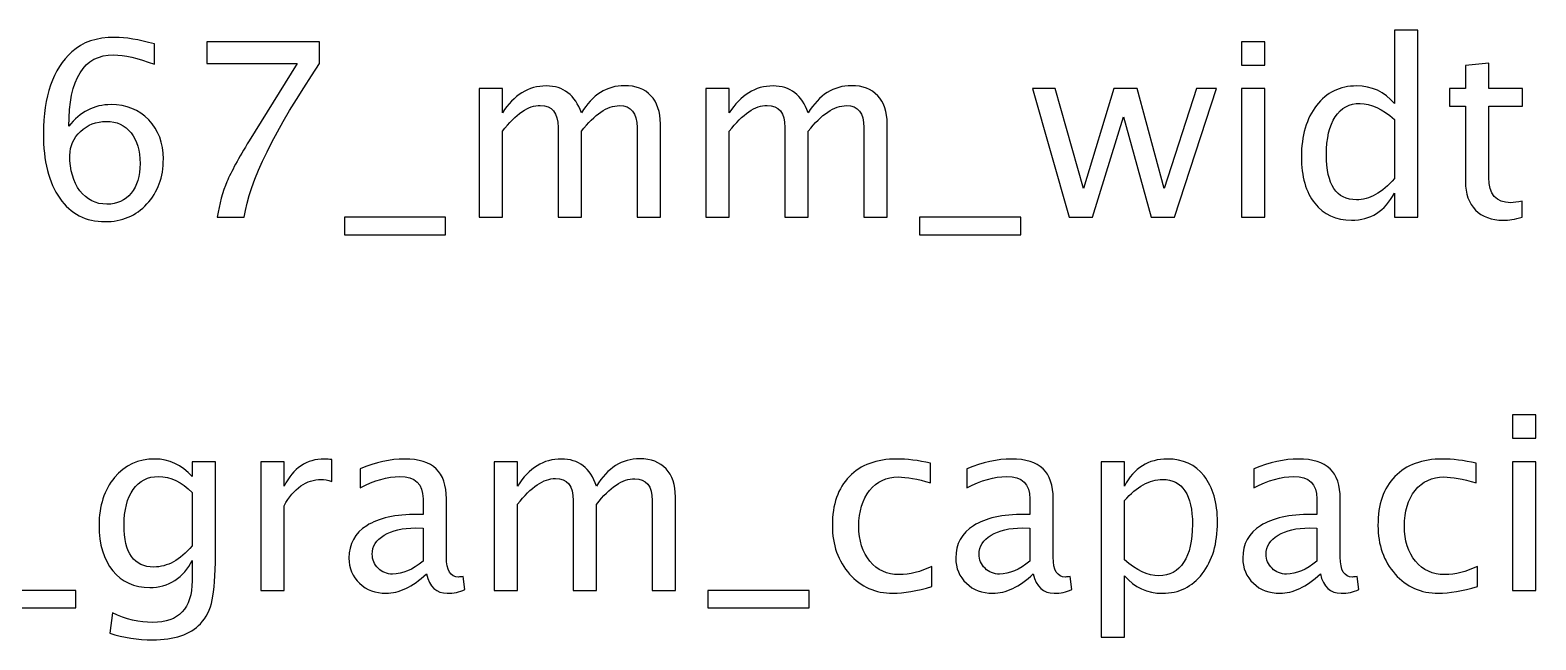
# Model space of a CAD drawing. Header units: centimetres. Extents: x -29.5 to 29.3, y -24.7 to 29.8.
# Drawn here: x -22.33 to -17.08, y 13.2 to 15.32 of the extents above; entities that cross this region are included whole.
import ezdxf

# ---------------------------------------------------------------- set-up
doc = ezdxf.new("R2010")
doc.units = ezdxf.units.CM
doc.header["$MEASUREMENT"] = 0
doc.layers.add('Layer 1', color=7, linetype='Continuous')

msp = doc.modelspace()

# ---------------------------------------------------------------- linework, layer by layer
at = {"layer": 'Layer 1'}
for points, knots in [([(-22.19284, 14.98766), (-22.1539, 15.03804), (-22.10493, 15.06329), (-22.04595, 15.06329), (-22.04595, 15.06329), (-21.99246, 15.06329), (-21.94872, 15.04566), (-21.91457, 15.01024), (-21.91457, 15.01024), (-21.88056, 14.97482), (-21.86349, 14.92938), (-21.86349, 14.87392), (-21.86349, 14.87392), (-21.86349, 14.81028), (-21.88254, 14.75793), (-21.92078, 14.71687), (-21.92078, 14.71687), (-21.95902, 14.6758), (-22.00756, 14.6552), (-22.06669, 14.6552), (-22.06669, 14.6552), (-22.13386, 14.6552), (-22.18663, 14.68243), (-22.22459, 14.73676), (-22.22459, 14.73676), (-22.26269, 14.79123), (-22.28174, 14.86659), (-22.28174, 14.96268), (-22.28174, 14.96268), (-22.28174, 15.09222), (-22.24844, 15.18719), (-22.18198, 15.24787), (-22.18198, 15.24787), (-22.14585, 15.28117), (-22.0959, 15.29782), (-22.03226, 15.29782), (-22.03226, 15.29782), (-21.99529, 15.29782), (-21.94943, 15.2902), (-21.89481, 15.27496), (-21.89481, 15.27496), (-21.89481, 15.27496), (-21.89481, 15.20384), (-21.89481, 15.20384), (-21.89481, 15.20384), (-21.95253, 15.22586), (-21.99994, 15.23686), (-22.0372, 15.23686), (-22.0372, 15.23686), (-22.14091, 15.23686), (-22.19284, 15.15375), (-22.19284, 14.98766)], [0, 0, 0, 0, 0.0714286, 0.0714286, 0.0714286, 0.0714286, 0.1428571, 0.1428571, 0.1428571, 0.1428571, 0.2142857, 0.2142857, 0.2142857, 0.2142857, 0.2857143, 0.2857143, 0.2857143, 0.2857143, 0.3571429, 0.3571429, 0.3571429, 0.3571429, 0.4285714, 0.4285714, 0.4285714, 0.4285714, 0.5, 0.5, 0.5, 0.5, 0.5714286, 0.5714286, 0.5714286, 0.5714286, 0.6428571, 0.6428571, 0.6428571, 0.6428571, 0.7142857, 0.7142857, 0.7142857, 0.7142857, 0.7857143, 0.7857143, 0.7857143, 0.7857143, 0.8571429, 0.8571429, 0.8571429, 0.8571429, 1, 1, 1, 1]), ([(-21.67609, 14.67044), (-21.66819, 14.71814), (-21.65676, 14.75948), (-21.64208, 14.79419), (-21.64208, 14.79419), (-21.62741, 14.82891), (-21.6013, 14.87675), (-21.56405, 14.93742), (-21.56405, 14.93742), (-21.56405, 14.93742), (-21.39754, 15.20638), (-21.39754, 15.20638), (-21.39754, 15.20638), (-21.39754, 15.20638), (-21.71165, 15.20638), (-21.71165, 15.20638), (-21.71165, 15.20638), (-21.71165, 15.20638), (-21.71165, 15.28258), (-21.71165, 15.28258), (-21.71165, 15.28258), (-21.71165, 15.28258), (-21.31879, 15.28258), (-21.31879, 15.28258), (-21.31879, 15.28258), (-21.31879, 15.28258), (-21.31879, 15.20638), (-21.31879, 15.20638), (-21.31879, 15.20638), (-21.47557, 14.97496), (-21.56334, 14.79631), (-21.58211, 14.67044), (-21.58211, 14.67044), (-21.58211, 14.67044), (-21.67609, 14.67044), (-21.67609, 14.67044)], [0, 0, 0, 0, 0.1, 0.1, 0.1, 0.1, 0.2, 0.2, 0.2, 0.2, 0.3, 0.3, 0.3, 0.3, 0.4, 0.4, 0.4, 0.4, 0.5, 0.5, 0.5, 0.5, 0.6, 0.6, 0.6, 0.6, 0.7, 0.7, 0.7, 0.7, 0.8, 0.8, 0.8, 0.8, 1, 1, 1, 1]), ([(-18.10637, 15.2013), (-18.10637, 15.2013), (-18.10637, 15.28258), (-18.10637, 15.28258), (-18.10637, 15.28258), (-18.10637, 15.28258), (-18.02509, 15.28258), (-18.02509, 15.28258), (-18.02509, 15.28258), (-18.02509, 15.28258), (-18.02509, 15.2013), (-18.02509, 15.2013), (-18.02509, 15.2013), (-18.02509, 15.2013), (-18.10637, 15.2013), (-18.10637, 15.2013)], [0, 0, 0, 0, 0.2, 0.2, 0.2, 0.2, 0.4, 0.4, 0.4, 0.4, 0.6, 0.6, 0.6, 0.6, 1, 1, 1, 1]), ([(-17.57297, 14.67044), (-17.57297, 14.67044), (-17.57297, 14.75468), (-17.57297, 14.75468), (-17.57297, 14.75468), (-17.60613, 14.69175), (-17.65608, 14.66028), (-17.72283, 14.66028), (-17.72283, 14.66028), (-17.77701, 14.66028), (-17.81963, 14.67989), (-17.85067, 14.71926), (-17.85067, 14.71926), (-17.88172, 14.75863), (-17.89724, 14.8124), (-17.89724, 14.88056), (-17.89724, 14.88056), (-17.89724, 14.95506), (-17.8796, 15.01503), (-17.84446, 15.06047), (-17.84446, 15.06047), (-17.80919, 15.10577), (-17.7629, 15.12849), (-17.70547, 15.12849), (-17.70547, 15.12849), (-17.65227, 15.12849), (-17.60796, 15.10817), (-17.57297, 15.06739), (-17.57297, 15.06739), (-17.57297, 15.06739), (-17.57297, 15.32322), (-17.57297, 15.32322), (-17.57297, 15.32322), (-17.57297, 15.32322), (-17.49168, 15.32322), (-17.49168, 15.32322), (-17.49168, 15.32322), (-17.49168, 15.32322), (-17.49168, 14.67044), (-17.49168, 14.67044), (-17.49168, 14.67044), (-17.49168, 14.67044), (-17.57297, 14.67044), (-17.57297, 14.67044)], [0, 0, 0, 0, 0.0833333, 0.0833333, 0.0833333, 0.0833333, 0.1666667, 0.1666667, 0.1666667, 0.1666667, 0.25, 0.25, 0.25, 0.25, 0.3333333, 0.3333333, 0.3333333, 0.3333333, 0.4166667, 0.4166667, 0.4166667, 0.4166667, 0.5, 0.5, 0.5, 0.5, 0.5833333, 0.5833333, 0.5833333, 0.5833333, 0.6666667, 0.6666667, 0.6666667, 0.6666667, 0.75, 0.75, 0.75, 0.75, 0.8333333, 0.8333333, 0.8333333, 0.8333333, 1, 1, 1, 1]), ([(-17.12818, 14.67058), (-17.1533, 14.66367), (-17.17517, 14.66028), (-17.19365, 14.66028), (-17.19365, 14.66028), (-17.23514, 14.66028), (-17.26746, 14.67213), (-17.2906, 14.69584), (-17.2906, 14.69584), (-17.31388, 14.71955), (-17.32545, 14.75243), (-17.32545, 14.79462), (-17.32545, 14.79462), (-17.32545, 14.79462), (-17.32545, 15.05821), (-17.32545, 15.05821), (-17.32545, 15.05821), (-17.32545, 15.05821), (-17.38162, 15.05821), (-17.38162, 15.05821), (-17.38162, 15.05821), (-17.38162, 15.05821), (-17.38162, 15.11918), (-17.38162, 15.11918), (-17.38162, 15.11918), (-17.38162, 15.11918), (-17.32545, 15.11918), (-17.32545, 15.11918), (-17.32545, 15.11918), (-17.32545, 15.11918), (-17.32545, 15.20031), (-17.32545, 15.20031), (-17.32545, 15.20031), (-17.32545, 15.20031), (-17.24417, 15.20808), (-17.24417, 15.20808), (-17.24417, 15.20808), (-17.24417, 15.20808), (-17.24417, 15.11918), (-17.24417, 15.11918), (-17.24417, 15.11918), (-17.24417, 15.11918), (-17.12649, 15.11918), (-17.12649, 15.11918), (-17.12649, 15.11918), (-17.12649, 15.11918), (-17.12649, 15.05821), (-17.12649, 15.05821), (-17.12649, 15.05821), (-17.12649, 15.05821), (-17.24417, 15.05821), (-17.24417, 15.05821), (-17.24417, 15.05821), (-17.24417, 15.05821), (-17.24417, 14.80929), (-17.24417, 14.80929), (-17.24417, 14.80929), (-17.24417, 14.75059), (-17.21863, 14.72124), (-17.16769, 14.72124), (-17.16769, 14.72124), (-17.15682, 14.72124), (-17.1437, 14.72307), (-17.12818, 14.7266), (-17.12818, 14.7266), (-17.12818, 14.7266), (-17.12818, 14.67058), (-17.12818, 14.67058)], [0, 0, 0, 0, 0.0555556, 0.0555556, 0.0555556, 0.0555556, 0.1111111, 0.1111111, 0.1111111, 0.1111111, 0.1666667, 0.1666667, 0.1666667, 0.1666667, 0.2222222, 0.2222222, 0.2222222, 0.2222222, 0.2777778, 0.2777778, 0.2777778, 0.2777778, 0.3333333, 0.3333333, 0.3333333, 0.3333333, 0.3888889, 0.3888889, 0.3888889, 0.3888889, 0.4444444, 0.4444444, 0.4444444, 0.4444444, 0.5, 0.5, 0.5, 0.5, 0.5555556, 0.5555556, 0.5555556, 0.5555556, 0.6111111, 0.6111111, 0.6111111, 0.6111111, 0.6666667, 0.6666667, 0.6666667, 0.6666667, 0.7222222, 0.7222222, 0.7222222, 0.7222222, 0.7777778, 0.7777778, 0.7777778, 0.7777778, 0.8333333, 0.8333333, 0.8333333, 0.8333333, 0.8888889, 0.8888889, 0.8888889, 0.8888889, 1, 1, 1, 1]), ([(-20.76309, 14.67044), (-20.76309, 14.67044), (-20.76309, 15.11918), (-20.76309, 15.11918), (-20.76309, 15.11918), (-20.76309, 15.11918), (-20.68181, 15.11918), (-20.68181, 15.11918), (-20.68181, 15.11918), (-20.68181, 15.11918), (-20.68181, 15.03437), (-20.68181, 15.03437), (-20.68181, 15.03437), (-20.64216, 15.09716), (-20.59136, 15.12849), (-20.52913, 15.12849), (-20.52913, 15.12849), (-20.46915, 15.12849), (-20.42837, 15.09716), (-20.40664, 15.03437), (-20.40664, 15.03437), (-20.36812, 15.09773), (-20.31788, 15.12934), (-20.25622, 15.12934), (-20.25622, 15.12934), (-20.21685, 15.12934), (-20.18623, 15.11776), (-20.16435, 15.09448), (-20.16435, 15.09448), (-20.14248, 15.0712), (-20.13147, 15.0386), (-20.13147, 14.99669), (-20.13147, 14.99669), (-20.13147, 14.99669), (-20.13147, 14.67044), (-20.13147, 14.67044), (-20.13147, 14.67044), (-20.13147, 14.67044), (-20.21275, 14.67044), (-20.21275, 14.67044), (-20.21275, 14.67044), (-20.21275, 14.67044), (-20.21275, 14.98328), (-20.21275, 14.98328), (-20.21275, 14.98328), (-20.21275, 15.03437), (-20.23307, 15.05991), (-20.27371, 15.05991), (-20.27371, 15.05991), (-20.31591, 15.05991), (-20.36022, 15.03013), (-20.40664, 14.97044), (-20.40664, 14.97044), (-20.40664, 14.97044), (-20.40664, 14.67044), (-20.40664, 14.67044), (-20.40664, 14.67044), (-20.40664, 14.67044), (-20.48792, 14.67044), (-20.48792, 14.67044), (-20.48792, 14.67044), (-20.48792, 14.67044), (-20.48792, 14.98357), (-20.48792, 14.98357), (-20.48792, 14.98357), (-20.48792, 15.03507), (-20.50852, 15.06075), (-20.54987, 15.06075), (-20.54987, 15.06075), (-20.59093, 15.06075), (-20.63496, 15.03084), (-20.68181, 14.97087), (-20.68181, 14.97087), (-20.68181, 14.97087), (-20.68181, 14.67044), (-20.68181, 14.67044), (-20.68181, 14.67044), (-20.68181, 14.67044), (-20.76309, 14.67044), (-20.76309, 14.67044)], [0, 0, 0, 0, 0.047619, 0.047619, 0.047619, 0.047619, 0.0952381, 0.0952381, 0.0952381, 0.0952381, 0.1428571, 0.1428571, 0.1428571, 0.1428571, 0.1904762, 0.1904762, 0.1904762, 0.1904762, 0.2380952, 0.2380952, 0.2380952, 0.2380952, 0.2857143, 0.2857143, 0.2857143, 0.2857143, 0.3333333, 0.3333333, 0.3333333, 0.3333333, 0.3809524, 0.3809524, 0.3809524, 0.3809524, 0.4285714, 0.4285714, 0.4285714, 0.4285714, 0.4761905, 0.4761905, 0.4761905, 0.4761905, 0.5238095, 0.5238095, 0.5238095, 0.5238095, 0.5714286, 0.5714286, 0.5714286, 0.5714286, 0.6190476, 0.6190476, 0.6190476, 0.6190476, 0.6666667, 0.6666667, 0.6666667, 0.6666667, 0.7142857, 0.7142857, 0.7142857, 0.7142857, 0.7619048, 0.7619048, 0.7619048, 0.7619048, 0.8095238, 0.8095238, 0.8095238, 0.8095238, 0.8571429, 0.8571429, 0.8571429, 0.8571429, 0.9047619, 0.9047619, 0.9047619, 0.9047619, 1, 1, 1, 1]), ([(-19.97258, 14.67044), (-19.97258, 14.67044), (-19.97258, 15.11918), (-19.97258, 15.11918), (-19.97258, 15.11918), (-19.97258, 15.11918), (-19.8913, 15.11918), (-19.8913, 15.11918), (-19.8913, 15.11918), (-19.8913, 15.11918), (-19.8913, 15.03437), (-19.8913, 15.03437), (-19.8913, 15.03437), (-19.85165, 15.09716), (-19.80085, 15.12849), (-19.73862, 15.12849), (-19.73862, 15.12849), (-19.67864, 15.12849), (-19.63786, 15.09716), (-19.61613, 15.03437), (-19.61613, 15.03437), (-19.57761, 15.09773), (-19.52737, 15.12934), (-19.46571, 15.12934), (-19.46571, 15.12934), (-19.42634, 15.12934), (-19.39572, 15.11776), (-19.37384, 15.09448), (-19.37384, 15.09448), (-19.35197, 15.0712), (-19.34096, 15.0386), (-19.34096, 14.99669), (-19.34096, 14.99669), (-19.34096, 14.99669), (-19.34096, 14.67044), (-19.34096, 14.67044), (-19.34096, 14.67044), (-19.34096, 14.67044), (-19.42224, 14.67044), (-19.42224, 14.67044), (-19.42224, 14.67044), (-19.42224, 14.67044), (-19.42224, 14.98328), (-19.42224, 14.98328), (-19.42224, 14.98328), (-19.42224, 15.03437), (-19.44256, 15.05991), (-19.4832, 15.05991), (-19.4832, 15.05991), (-19.5254, 15.05991), (-19.56971, 15.03013), (-19.61613, 14.97044), (-19.61613, 14.97044), (-19.61613, 14.97044), (-19.61613, 14.67044), (-19.61613, 14.67044), (-19.61613, 14.67044), (-19.61613, 14.67044), (-19.69741, 14.67044), (-19.69741, 14.67044), (-19.69741, 14.67044), (-19.69741, 14.67044), (-19.69741, 14.98357), (-19.69741, 14.98357), (-19.69741, 14.98357), (-19.69741, 15.03507), (-19.71801, 15.06075), (-19.75936, 15.06075), (-19.75936, 15.06075), (-19.80042, 15.06075), (-19.84445, 15.03084), (-19.8913, 14.97087), (-19.8913, 14.97087), (-19.8913, 14.97087), (-19.8913, 14.67044), (-19.8913, 14.67044), (-19.8913, 14.67044), (-19.8913, 14.67044), (-19.97258, 14.67044), (-19.97258, 14.67044)], [0, 0, 0, 0, 0.047619, 0.047619, 0.047619, 0.047619, 0.0952381, 0.0952381, 0.0952381, 0.0952381, 0.1428571, 0.1428571, 0.1428571, 0.1428571, 0.1904762, 0.1904762, 0.1904762, 0.1904762, 0.2380952, 0.2380952, 0.2380952, 0.2380952, 0.2857143, 0.2857143, 0.2857143, 0.2857143, 0.3333333, 0.3333333, 0.3333333, 0.3333333, 0.3809524, 0.3809524, 0.3809524, 0.3809524, 0.4285714, 0.4285714, 0.4285714, 0.4285714, 0.4761905, 0.4761905, 0.4761905, 0.4761905, 0.5238095, 0.5238095, 0.5238095, 0.5238095, 0.5714286, 0.5714286, 0.5714286, 0.5714286, 0.6190476, 0.6190476, 0.6190476, 0.6190476, 0.6666667, 0.6666667, 0.6666667, 0.6666667, 0.7142857, 0.7142857, 0.7142857, 0.7142857, 0.7619048, 0.7619048, 0.7619048, 0.7619048, 0.8095238, 0.8095238, 0.8095238, 0.8095238, 0.8571429, 0.8571429, 0.8571429, 0.8571429, 0.9047619, 0.9047619, 0.9047619, 0.9047619, 1, 1, 1, 1]), ([(-18.70624, 14.67044), (-18.70624, 14.67044), (-18.83493, 15.11918), (-18.83493, 15.11918), (-18.83493, 15.11918), (-18.83493, 15.11918), (-18.75563, 15.11918), (-18.75563, 15.11918), (-18.75563, 15.11918), (-18.75563, 15.11918), (-18.65699, 14.77077), (-18.65699, 14.77077), (-18.65699, 14.77077), (-18.65699, 14.77077), (-18.55059, 15.11918), (-18.55059, 15.11918), (-18.55059, 15.11918), (-18.55059, 15.11918), (-18.46931, 15.11918), (-18.46931, 15.11918), (-18.46931, 15.11918), (-18.46931, 15.11918), (-18.37575, 14.77133), (-18.37575, 14.77133), (-18.37575, 14.77133), (-18.37575, 14.77133), (-18.26258, 15.11918), (-18.26258, 15.11918), (-18.26258, 15.11918), (-18.26258, 15.11918), (-18.19315, 15.11918), (-18.19315, 15.11918), (-18.19315, 15.11918), (-18.19315, 15.11918), (-18.33963, 14.67044), (-18.33963, 14.67044), (-18.33963, 14.67044), (-18.33963, 14.67044), (-18.42091, 14.67044), (-18.42091, 14.67044), (-18.42091, 14.67044), (-18.42091, 14.67044), (-18.51715, 15.0204), (-18.51715, 15.0204), (-18.51715, 15.0204), (-18.51715, 15.0204), (-18.62496, 14.67044), (-18.62496, 14.67044), (-18.62496, 14.67044), (-18.62496, 14.67044), (-18.70624, 14.67044), (-18.70624, 14.67044)], [0, 0, 0, 0, 0.0714286, 0.0714286, 0.0714286, 0.0714286, 0.1428571, 0.1428571, 0.1428571, 0.1428571, 0.2142857, 0.2142857, 0.2142857, 0.2142857, 0.2857143, 0.2857143, 0.2857143, 0.2857143, 0.3571429, 0.3571429, 0.3571429, 0.3571429, 0.4285714, 0.4285714, 0.4285714, 0.4285714, 0.5, 0.5, 0.5, 0.5, 0.5714286, 0.5714286, 0.5714286, 0.5714286, 0.6428571, 0.6428571, 0.6428571, 0.6428571, 0.7142857, 0.7142857, 0.7142857, 0.7142857, 0.7857143, 0.7857143, 0.7857143, 0.7857143, 0.8571429, 0.8571429, 0.8571429, 0.8571429, 1, 1, 1, 1]), ([(-18.10637, 14.67044), (-18.10637, 14.67044), (-18.10637, 15.11918), (-18.10637, 15.11918), (-18.10637, 15.11918), (-18.10637, 15.11918), (-18.02509, 15.11918), (-18.02509, 15.11918), (-18.02509, 15.11918), (-18.02509, 15.11918), (-18.02509, 14.67044), (-18.02509, 14.67044), (-18.02509, 14.67044), (-18.02509, 14.67044), (-18.10637, 14.67044), (-18.10637, 14.67044)], [0, 0, 0, 0, 0.2, 0.2, 0.2, 0.2, 0.4, 0.4, 0.4, 0.4, 0.6, 0.6, 0.6, 0.6, 1, 1, 1, 1]), ([(-17.57297, 15.01179), (-17.61516, 15.0489), (-17.65509, 15.06753), (-17.69291, 15.06753), (-17.69291, 15.06753), (-17.73016, 15.06753), (-17.75895, 15.05201), (-17.77941, 15.02082), (-17.77941, 15.02082), (-17.79987, 14.98978), (-17.81003, 14.94575), (-17.81003, 14.88874), (-17.81003, 14.88874), (-17.81003, 14.78389), (-17.77532, 14.7314), (-17.70575, 14.7314), (-17.70575, 14.7314), (-17.6606, 14.7314), (-17.61629, 14.75609), (-17.57297, 14.80534), (-17.57297, 14.80534), (-17.57297, 14.80534), (-17.57297, 15.01179), (-17.57297, 15.01179)], [0, 0, 0, 0, 0.1428571, 0.1428571, 0.1428571, 0.1428571, 0.2857143, 0.2857143, 0.2857143, 0.2857143, 0.4285714, 0.4285714, 0.4285714, 0.4285714, 0.5714286, 0.5714286, 0.5714286, 0.5714286, 0.7142857, 0.7142857, 0.7142857, 0.7142857, 1, 1, 1, 1]), ([(-21.94477, 14.85784), (-21.94477, 14.90313), (-21.95521, 14.93898), (-21.97624, 14.96536), (-21.97624, 14.96536), (-21.99726, 14.99175), (-22.02605, 15.00487), (-22.0626, 15.00487), (-22.0626, 15.00487), (-22.09745, 15.00487), (-22.12723, 14.9933), (-22.15206, 14.97002), (-22.15206, 14.97002), (-22.17704, 14.94688), (-22.18946, 14.91894), (-22.18946, 14.88634), (-22.18946, 14.88634), (-22.18946, 14.83498), (-22.1776, 14.79377), (-22.15404, 14.76273), (-22.15404, 14.76273), (-22.13033, 14.73168), (-22.099, 14.71616), (-22.06006, 14.71616), (-22.06006, 14.71616), (-22.02464, 14.71616), (-21.99656, 14.72886), (-21.97581, 14.75426), (-21.97581, 14.75426), (-21.95507, 14.77966), (-21.94477, 14.81423), (-21.94477, 14.85784)], [0, 0, 0, 0, 0.1111111, 0.1111111, 0.1111111, 0.1111111, 0.2222222, 0.2222222, 0.2222222, 0.2222222, 0.3333333, 0.3333333, 0.3333333, 0.3333333, 0.4444444, 0.4444444, 0.4444444, 0.4444444, 0.5555556, 0.5555556, 0.5555556, 0.5555556, 0.6666667, 0.6666667, 0.6666667, 0.6666667, 0.7777778, 0.7777778, 0.7777778, 0.7777778, 1, 1, 1, 1]), ([(-21.23215, 14.60948), (-21.23215, 14.60948), (-21.23215, 14.67044), (-21.23215, 14.67044), (-21.23215, 14.67044), (-21.23215, 14.67044), (-20.87994, 14.67044), (-20.87994, 14.67044), (-20.87994, 14.67044), (-20.87994, 14.67044), (-20.87994, 14.60948), (-20.87994, 14.60948), (-20.87994, 14.60948), (-20.87994, 14.60948), (-21.23215, 14.60948), (-21.23215, 14.60948)], [0, 0, 0, 0, 0.2, 0.2, 0.2, 0.2, 0.4, 0.4, 0.4, 0.4, 0.6, 0.6, 0.6, 0.6, 1, 1, 1, 1]), ([(-19.22779, 14.60948), (-19.22779, 14.60948), (-19.22779, 14.67044), (-19.22779, 14.67044), (-19.22779, 14.67044), (-19.22779, 14.67044), (-18.87558, 14.67044), (-18.87558, 14.67044), (-18.87558, 14.67044), (-18.87558, 14.67044), (-18.87558, 14.60948), (-18.87558, 14.60948), (-18.87558, 14.60948), (-18.87558, 14.60948), (-19.22779, 14.60948), (-19.22779, 14.60948)], [0, 0, 0, 0, 0.2, 0.2, 0.2, 0.2, 0.4, 0.4, 0.4, 0.4, 0.6, 0.6, 0.6, 0.6, 1, 1, 1, 1]), ([(-17.16135, 13.90026), (-17.16135, 13.90026), (-17.16135, 13.98154), (-17.16135, 13.98154), (-17.16135, 13.98154), (-17.16135, 13.98154), (-17.08007, 13.98154), (-17.08007, 13.98154), (-17.08007, 13.98154), (-17.08007, 13.98154), (-17.08007, 13.90026), (-17.08007, 13.90026), (-17.08007, 13.90026), (-17.08007, 13.90026), (-17.16135, 13.90026), (-17.16135, 13.90026)], [0, 0, 0, 0, 0.2, 0.2, 0.2, 0.2, 0.4, 0.4, 0.4, 0.4, 0.6, 0.6, 0.6, 0.6, 1, 1, 1, 1]), ([(-22.05046, 13.22039), (-22.05046, 13.22039), (-22.04086, 13.29066), (-22.04086, 13.29066), (-22.04086, 13.29066), (-21.99373, 13.26865), (-21.94702, 13.25764), (-21.90088, 13.25764), (-21.90088, 13.25764), (-21.8093, 13.25764), (-21.76344, 13.30618), (-21.76344, 13.40313), (-21.76344, 13.40313), (-21.76344, 13.40313), (-21.76344, 13.47368), (-21.76344, 13.47368), (-21.76344, 13.47368), (-21.77755, 13.44391), (-21.79758, 13.42091), (-21.82369, 13.4044), (-21.82369, 13.4044), (-21.8498, 13.38789), (-21.87886, 13.37956), (-21.9109, 13.37956), (-21.9109, 13.37956), (-21.96522, 13.37956), (-22.00826, 13.39903), (-22.04001, 13.43798), (-22.04001, 13.43798), (-22.07176, 13.47693), (-22.08771, 13.5297), (-22.08771, 13.59631), (-22.08771, 13.59631), (-22.08771, 13.66446), (-22.06965, 13.72006), (-22.03352, 13.7631), (-22.03352, 13.7631), (-21.99726, 13.806), (-21.95055, 13.82745), (-21.89312, 13.82745), (-21.89312, 13.82745), (-21.84288, 13.82745), (-21.79956, 13.80713), (-21.76344, 13.76635), (-21.76344, 13.76635), (-21.76344, 13.76635), (-21.76344, 13.81814), (-21.76344, 13.81814), (-21.76344, 13.81814), (-21.76344, 13.81814), (-21.68215, 13.81814), (-21.68215, 13.81814), (-21.68215, 13.81814), (-21.68215, 13.81814), (-21.68215, 13.49188), (-21.68215, 13.49188), (-21.68215, 13.49188), (-21.68215, 13.42175), (-21.68582, 13.36982), (-21.69316, 13.3361), (-21.69316, 13.3361), (-21.70036, 13.30237), (-21.71419, 13.27471), (-21.73423, 13.25327), (-21.73423, 13.25327), (-21.76979, 13.21559), (-21.82538, 13.19668), (-21.90088, 13.19668), (-21.90088, 13.19668), (-21.95267, 13.19668), (-22.00248, 13.20458), (-22.05046, 13.22039)], [0, 0, 0, 0, 0.0526316, 0.0526316, 0.0526316, 0.0526316, 0.1052632, 0.1052632, 0.1052632, 0.1052632, 0.1578947, 0.1578947, 0.1578947, 0.1578947, 0.2105263, 0.2105263, 0.2105263, 0.2105263, 0.2631579, 0.2631579, 0.2631579, 0.2631579, 0.3157895, 0.3157895, 0.3157895, 0.3157895, 0.3684211, 0.3684211, 0.3684211, 0.3684211, 0.4210526, 0.4210526, 0.4210526, 0.4210526, 0.4736842, 0.4736842, 0.4736842, 0.4736842, 0.5263158, 0.5263158, 0.5263158, 0.5263158, 0.5789474, 0.5789474, 0.5789474, 0.5789474, 0.6315789, 0.6315789, 0.6315789, 0.6315789, 0.6842105, 0.6842105, 0.6842105, 0.6842105, 0.7368421, 0.7368421, 0.7368421, 0.7368421, 0.7894737, 0.7894737, 0.7894737, 0.7894737, 0.8421053, 0.8421053, 0.8421053, 0.8421053, 0.8947368, 0.8947368, 0.8947368, 0.8947368, 1, 1, 1, 1]), ([(-21.52425, 13.3694), (-21.52425, 13.3694), (-21.52425, 13.81814), (-21.52425, 13.81814), (-21.52425, 13.81814), (-21.52425, 13.81814), (-21.44297, 13.81814), (-21.44297, 13.81814), (-21.44297, 13.81814), (-21.44297, 13.81814), (-21.44297, 13.73333), (-21.44297, 13.73333), (-21.44297, 13.73333), (-21.41065, 13.79612), (-21.36381, 13.82745), (-21.30228, 13.82745), (-21.30228, 13.82745), (-21.29396, 13.82745), (-21.28521, 13.82674), (-21.27618, 13.82533), (-21.27618, 13.82533), (-21.27618, 13.82533), (-21.27618, 13.74927), (-21.27618, 13.74927), (-21.27618, 13.74927), (-21.29029, 13.75393), (-21.3027, 13.75633), (-21.31343, 13.75633), (-21.31343, 13.75633), (-21.36508, 13.75633), (-21.40826, 13.72585), (-21.44297, 13.66475), (-21.44297, 13.66475), (-21.44297, 13.66475), (-21.44297, 13.3694), (-21.44297, 13.3694), (-21.44297, 13.3694), (-21.44297, 13.3694), (-21.52425, 13.3694), (-21.52425, 13.3694)], [0, 0, 0, 0, 0.0909091, 0.0909091, 0.0909091, 0.0909091, 0.1818182, 0.1818182, 0.1818182, 0.1818182, 0.2727273, 0.2727273, 0.2727273, 0.2727273, 0.3636364, 0.3636364, 0.3636364, 0.3636364, 0.4545455, 0.4545455, 0.4545455, 0.4545455, 0.5454545, 0.5454545, 0.5454545, 0.5454545, 0.6363636, 0.6363636, 0.6363636, 0.6363636, 0.7272727, 0.7272727, 0.7272727, 0.7272727, 0.8181818, 0.8181818, 0.8181818, 0.8181818, 1, 1, 1, 1]), ([(-20.94654, 13.42655), (-20.99536, 13.38168), (-21.04235, 13.35924), (-21.08751, 13.35924), (-21.08751, 13.35924), (-21.12462, 13.35924), (-21.15552, 13.37081), (-21.17994, 13.39409), (-21.17994, 13.39409), (-21.20449, 13.41738), (-21.21677, 13.44673), (-21.21677, 13.48215), (-21.21677, 13.48215), (-21.21677, 13.53111), (-21.19616, 13.56879), (-21.15496, 13.59504), (-21.15496, 13.59504), (-21.11375, 13.62128), (-21.05463, 13.63441), (-20.97758, 13.63441), (-20.97758, 13.63441), (-20.97758, 13.63441), (-20.95853, 13.63441), (-20.95853, 13.63441), (-20.95853, 13.63441), (-20.95853, 13.63441), (-20.95853, 13.68845), (-20.95853, 13.68845), (-20.95853, 13.68845), (-20.95853, 13.74052), (-20.98563, 13.76649), (-21.03995, 13.76649), (-21.03995, 13.76649), (-21.082, 13.76649), (-21.12801, 13.75322), (-21.17782, 13.72669), (-21.17782, 13.72669), (-21.17782, 13.72669), (-21.17782, 13.79358), (-21.17782, 13.79358), (-21.17782, 13.79358), (-21.12307, 13.81616), (-21.07142, 13.82745), (-21.02302, 13.82745), (-21.02302, 13.82745), (-20.97321, 13.82745), (-20.93638, 13.81616), (-20.91281, 13.79344), (-20.91281, 13.79344), (-20.88911, 13.77072), (-20.87725, 13.73573), (-20.87725, 13.68845), (-20.87725, 13.68845), (-20.87725, 13.68845), (-20.87725, 13.48568), (-20.87725, 13.48568), (-20.87725, 13.48568), (-20.87725, 13.43925), (-20.863, 13.41597), (-20.83435, 13.41597), (-20.83435, 13.41597), (-20.83083, 13.41597), (-20.8256, 13.41653), (-20.81869, 13.41766), (-20.81869, 13.41766), (-20.81869, 13.41766), (-20.8129, 13.3725), (-20.8129, 13.3725), (-20.8129, 13.3725), (-20.83139, 13.36361), (-20.85171, 13.35924), (-20.87401, 13.35924), (-20.87401, 13.35924), (-20.91197, 13.35924), (-20.9361, 13.38168), (-20.94654, 13.42655)], [0, 0, 0, 0, 0.05, 0.05, 0.05, 0.05, 0.1, 0.1, 0.1, 0.1, 0.15, 0.15, 0.15, 0.15, 0.2, 0.2, 0.2, 0.2, 0.25, 0.25, 0.25, 0.25, 0.3, 0.3, 0.3, 0.3, 0.35, 0.35, 0.35, 0.35, 0.4, 0.4, 0.4, 0.4, 0.45, 0.45, 0.45, 0.45, 0.5, 0.5, 0.5, 0.5, 0.55, 0.55, 0.55, 0.55, 0.6, 0.6, 0.6, 0.6, 0.65, 0.65, 0.65, 0.65, 0.7, 0.7, 0.7, 0.7, 0.75, 0.75, 0.75, 0.75, 0.8, 0.8, 0.8, 0.8, 0.85, 0.85, 0.85, 0.85, 0.9, 0.9, 0.9, 0.9, 1, 1, 1, 1]), ([(-20.71032, 13.3694), (-20.71032, 13.3694), (-20.71032, 13.81814), (-20.71032, 13.81814), (-20.71032, 13.81814), (-20.71032, 13.81814), (-20.62904, 13.81814), (-20.62904, 13.81814), (-20.62904, 13.81814), (-20.62904, 13.81814), (-20.62904, 13.73333), (-20.62904, 13.73333), (-20.62904, 13.73333), (-20.58939, 13.79612), (-20.53859, 13.82745), (-20.47636, 13.82745), (-20.47636, 13.82745), (-20.41638, 13.82745), (-20.3756, 13.79612), (-20.35387, 13.73333), (-20.35387, 13.73333), (-20.31535, 13.79669), (-20.26511, 13.8283), (-20.20345, 13.8283), (-20.20345, 13.8283), (-20.16408, 13.8283), (-20.13346, 13.81672), (-20.11158, 13.79344), (-20.11158, 13.79344), (-20.08971, 13.77016), (-20.0787, 13.73756), (-20.0787, 13.69565), (-20.0787, 13.69565), (-20.0787, 13.69565), (-20.0787, 13.3694), (-20.0787, 13.3694), (-20.0787, 13.3694), (-20.0787, 13.3694), (-20.15998, 13.3694), (-20.15998, 13.3694), (-20.15998, 13.3694), (-20.15998, 13.3694), (-20.15998, 13.68224), (-20.15998, 13.68224), (-20.15998, 13.68224), (-20.15998, 13.73333), (-20.1803, 13.75887), (-20.22094, 13.75887), (-20.22094, 13.75887), (-20.26314, 13.75887), (-20.30745, 13.72909), (-20.35387, 13.6694), (-20.35387, 13.6694), (-20.35387, 13.6694), (-20.35387, 13.3694), (-20.35387, 13.3694), (-20.35387, 13.3694), (-20.35387, 13.3694), (-20.43515, 13.3694), (-20.43515, 13.3694), (-20.43515, 13.3694), (-20.43515, 13.3694), (-20.43515, 13.68253), (-20.43515, 13.68253), (-20.43515, 13.68253), (-20.43515, 13.73403), (-20.45575, 13.75971), (-20.4971, 13.75971), (-20.4971, 13.75971), (-20.53816, 13.75971), (-20.58219, 13.7298), (-20.62904, 13.66983), (-20.62904, 13.66983), (-20.62904, 13.66983), (-20.62904, 13.3694), (-20.62904, 13.3694), (-20.62904, 13.3694), (-20.62904, 13.3694), (-20.71032, 13.3694), (-20.71032, 13.3694)], [0, 0, 0, 0, 0.047619, 0.047619, 0.047619, 0.047619, 0.0952381, 0.0952381, 0.0952381, 0.0952381, 0.1428571, 0.1428571, 0.1428571, 0.1428571, 0.1904762, 0.1904762, 0.1904762, 0.1904762, 0.2380952, 0.2380952, 0.2380952, 0.2380952, 0.2857143, 0.2857143, 0.2857143, 0.2857143, 0.3333333, 0.3333333, 0.3333333, 0.3333333, 0.3809524, 0.3809524, 0.3809524, 0.3809524, 0.4285714, 0.4285714, 0.4285714, 0.4285714, 0.4761905, 0.4761905, 0.4761905, 0.4761905, 0.5238095, 0.5238095, 0.5238095, 0.5238095, 0.5714286, 0.5714286, 0.5714286, 0.5714286, 0.6190476, 0.6190476, 0.6190476, 0.6190476, 0.6666667, 0.6666667, 0.6666667, 0.6666667, 0.7142857, 0.7142857, 0.7142857, 0.7142857, 0.7619048, 0.7619048, 0.7619048, 0.7619048, 0.8095238, 0.8095238, 0.8095238, 0.8095238, 0.8571429, 0.8571429, 0.8571429, 0.8571429, 0.9047619, 0.9047619, 0.9047619, 0.9047619, 1, 1, 1, 1]), ([(-19.1849, 13.38295), (-19.23753, 13.36714), (-19.28297, 13.35924), (-19.32121, 13.35924), (-19.32121, 13.35924), (-19.38189, 13.35924), (-19.43212, 13.38168), (-19.47206, 13.42641), (-19.47206, 13.42641), (-19.51199, 13.47128), (-19.53203, 13.52787), (-19.53203, 13.59603), (-19.53203, 13.59603), (-19.53203, 13.66884), (-19.51227, 13.72571), (-19.47276, 13.76635), (-19.47276, 13.76635), (-19.43325, 13.80713), (-19.37808, 13.82745), (-19.30724, 13.82745), (-19.30724, 13.82745), (-19.27238, 13.82745), (-19.23316, 13.82265), (-19.18998, 13.81306), (-19.18998, 13.81306), (-19.18998, 13.81306), (-19.18998, 13.74447), (-19.18998, 13.74447), (-19.18998, 13.74447), (-19.23584, 13.75802), (-19.27323, 13.76479), (-19.30202, 13.76479), (-19.30202, 13.76479), (-19.34379, 13.76479), (-19.37723, 13.74913), (-19.40221, 13.71795), (-19.40221, 13.71795), (-19.42718, 13.68676), (-19.43974, 13.64513), (-19.43974, 13.5932), (-19.43974, 13.5932), (-19.43974, 13.54283), (-19.42676, 13.50219), (-19.40094, 13.471), (-19.40094, 13.471), (-19.37511, 13.43996), (-19.34139, 13.42443), (-19.29948, 13.42443), (-19.29948, 13.42443), (-19.26237, 13.42443), (-19.22427, 13.43403), (-19.1849, 13.45322), (-19.1849, 13.45322), (-19.1849, 13.45322), (-19.1849, 13.38295), (-19.1849, 13.38295)], [0, 0, 0, 0, 0.0666667, 0.0666667, 0.0666667, 0.0666667, 0.1333333, 0.1333333, 0.1333333, 0.1333333, 0.2, 0.2, 0.2, 0.2, 0.2666667, 0.2666667, 0.2666667, 0.2666667, 0.3333333, 0.3333333, 0.3333333, 0.3333333, 0.4, 0.4, 0.4, 0.4, 0.4666667, 0.4666667, 0.4666667, 0.4666667, 0.5333333, 0.5333333, 0.5333333, 0.5333333, 0.6, 0.6, 0.6, 0.6, 0.6666667, 0.6666667, 0.6666667, 0.6666667, 0.7333333, 0.7333333, 0.7333333, 0.7333333, 0.8, 0.8, 0.8, 0.8, 0.8666667, 0.8666667, 0.8666667, 0.8666667, 1, 1, 1, 1]), ([(-18.83155, 13.42655), (-18.88037, 13.38168), (-18.92736, 13.35924), (-18.97252, 13.35924), (-18.97252, 13.35924), (-19.00963, 13.35924), (-19.04053, 13.37081), (-19.06495, 13.39409), (-19.06495, 13.39409), (-19.0895, 13.41738), (-19.10178, 13.44673), (-19.10178, 13.48215), (-19.10178, 13.48215), (-19.10178, 13.53111), (-19.08117, 13.56879), (-19.03997, 13.59504), (-19.03997, 13.59504), (-18.99876, 13.62128), (-18.93964, 13.63441), (-18.86259, 13.63441), (-18.86259, 13.63441), (-18.86259, 13.63441), (-18.84354, 13.63441), (-18.84354, 13.63441), (-18.84354, 13.63441), (-18.84354, 13.63441), (-18.84354, 13.68845), (-18.84354, 13.68845), (-18.84354, 13.68845), (-18.84354, 13.74052), (-18.87064, 13.76649), (-18.92496, 13.76649), (-18.92496, 13.76649), (-18.96701, 13.76649), (-19.01302, 13.75322), (-19.06283, 13.72669), (-19.06283, 13.72669), (-19.06283, 13.72669), (-19.06283, 13.79358), (-19.06283, 13.79358), (-19.06283, 13.79358), (-19.00808, 13.81616), (-18.95643, 13.82745), (-18.90803, 13.82745), (-18.90803, 13.82745), (-18.85822, 13.82745), (-18.82139, 13.81616), (-18.79782, 13.79344), (-18.79782, 13.79344), (-18.77412, 13.77072), (-18.76226, 13.73573), (-18.76226, 13.68845), (-18.76226, 13.68845), (-18.76226, 13.68845), (-18.76226, 13.48568), (-18.76226, 13.48568), (-18.76226, 13.48568), (-18.76226, 13.43925), (-18.74801, 13.41597), (-18.71936, 13.41597), (-18.71936, 13.41597), (-18.71584, 13.41597), (-18.71061, 13.41653), (-18.7037, 13.41766), (-18.7037, 13.41766), (-18.7037, 13.41766), (-18.69791, 13.3725), (-18.69791, 13.3725), (-18.69791, 13.3725), (-18.7164, 13.36361), (-18.73672, 13.35924), (-18.75902, 13.35924), (-18.75902, 13.35924), (-18.79698, 13.35924), (-18.82111, 13.38168), (-18.83155, 13.42655)], [0, 0, 0, 0, 0.05, 0.05, 0.05, 0.05, 0.1, 0.1, 0.1, 0.1, 0.15, 0.15, 0.15, 0.15, 0.2, 0.2, 0.2, 0.2, 0.25, 0.25, 0.25, 0.25, 0.3, 0.3, 0.3, 0.3, 0.35, 0.35, 0.35, 0.35, 0.4, 0.4, 0.4, 0.4, 0.45, 0.45, 0.45, 0.45, 0.5, 0.5, 0.5, 0.5, 0.55, 0.55, 0.55, 0.55, 0.6, 0.6, 0.6, 0.6, 0.65, 0.65, 0.65, 0.65, 0.7, 0.7, 0.7, 0.7, 0.75, 0.75, 0.75, 0.75, 0.8, 0.8, 0.8, 0.8, 0.85, 0.85, 0.85, 0.85, 0.9, 0.9, 0.9, 0.9, 1, 1, 1, 1]), ([(-18.59533, 13.20599), (-18.59533, 13.20599), (-18.59533, 13.81814), (-18.59533, 13.81814), (-18.59533, 13.81814), (-18.59533, 13.81814), (-18.51405, 13.81814), (-18.51405, 13.81814), (-18.51405, 13.81814), (-18.51405, 13.81814), (-18.51405, 13.73333), (-18.51405, 13.73333), (-18.51405, 13.73333), (-18.48075, 13.79612), (-18.43065, 13.82745), (-18.36391, 13.82745), (-18.36391, 13.82745), (-18.30986, 13.82745), (-18.26739, 13.80783), (-18.23634, 13.76846), (-18.23634, 13.76846), (-18.2053, 13.72909), (-18.18977, 13.67533), (-18.18977, 13.60717), (-18.18977, 13.60717), (-18.18977, 13.53295), (-18.20741, 13.47298), (-18.24255, 13.42754), (-18.24255, 13.42754), (-18.27769, 13.38196), (-18.32397, 13.35924), (-18.38126, 13.35924), (-18.38126, 13.35924), (-18.43446, 13.35924), (-18.47877, 13.37956), (-18.51405, 13.42034), (-18.51405, 13.42034), (-18.51405, 13.42034), (-18.51405, 13.20599), (-18.51405, 13.20599), (-18.51405, 13.20599), (-18.51405, 13.20599), (-18.59533, 13.20599), (-18.59533, 13.20599)], [0, 0, 0, 0, 0.0833333, 0.0833333, 0.0833333, 0.0833333, 0.1666667, 0.1666667, 0.1666667, 0.1666667, 0.25, 0.25, 0.25, 0.25, 0.3333333, 0.3333333, 0.3333333, 0.3333333, 0.4166667, 0.4166667, 0.4166667, 0.4166667, 0.5, 0.5, 0.5, 0.5, 0.5833333, 0.5833333, 0.5833333, 0.5833333, 0.6666667, 0.6666667, 0.6666667, 0.6666667, 0.75, 0.75, 0.75, 0.75, 0.8333333, 0.8333333, 0.8333333, 0.8333333, 1, 1, 1, 1]), ([(-17.83121, 13.42655), (-17.88003, 13.38168), (-17.92702, 13.35924), (-17.97218, 13.35924), (-17.97218, 13.35924), (-18.00929, 13.35924), (-18.04019, 13.37081), (-18.06461, 13.39409), (-18.06461, 13.39409), (-18.08916, 13.41738), (-18.10144, 13.44673), (-18.10144, 13.48215), (-18.10144, 13.48215), (-18.10144, 13.53111), (-18.08083, 13.56879), (-18.03963, 13.59504), (-18.03963, 13.59504), (-17.99842, 13.62128), (-17.9393, 13.63441), (-17.86225, 13.63441), (-17.86225, 13.63441), (-17.86225, 13.63441), (-17.8432, 13.63441), (-17.8432, 13.63441), (-17.8432, 13.63441), (-17.8432, 13.63441), (-17.8432, 13.68845), (-17.8432, 13.68845), (-17.8432, 13.68845), (-17.8432, 13.74052), (-17.8703, 13.76649), (-17.92462, 13.76649), (-17.92462, 13.76649), (-17.96667, 13.76649), (-18.01268, 13.75322), (-18.06249, 13.72669), (-18.06249, 13.72669), (-18.06249, 13.72669), (-18.06249, 13.79358), (-18.06249, 13.79358), (-18.06249, 13.79358), (-18.00774, 13.81616), (-17.95609, 13.82745), (-17.90769, 13.82745), (-17.90769, 13.82745), (-17.85788, 13.82745), (-17.82105, 13.81616), (-17.79748, 13.79344), (-17.79748, 13.79344), (-17.77378, 13.77072), (-17.76192, 13.73573), (-17.76192, 13.68845), (-17.76192, 13.68845), (-17.76192, 13.68845), (-17.76192, 13.48568), (-17.76192, 13.48568), (-17.76192, 13.48568), (-17.76192, 13.43925), (-17.74767, 13.41597), (-17.71902, 13.41597), (-17.71902, 13.41597), (-17.7155, 13.41597), (-17.71027, 13.41653), (-17.70336, 13.41766), (-17.70336, 13.41766), (-17.70336, 13.41766), (-17.69757, 13.3725), (-17.69757, 13.3725), (-17.69757, 13.3725), (-17.71606, 13.36361), (-17.73638, 13.35924), (-17.75868, 13.35924), (-17.75868, 13.35924), (-17.79664, 13.35924), (-17.82077, 13.38168), (-17.83121, 13.42655)], [0, 0, 0, 0, 0.05, 0.05, 0.05, 0.05, 0.1, 0.1, 0.1, 0.1, 0.15, 0.15, 0.15, 0.15, 0.2, 0.2, 0.2, 0.2, 0.25, 0.25, 0.25, 0.25, 0.3, 0.3, 0.3, 0.3, 0.35, 0.35, 0.35, 0.35, 0.4, 0.4, 0.4, 0.4, 0.45, 0.45, 0.45, 0.45, 0.5, 0.5, 0.5, 0.5, 0.55, 0.55, 0.55, 0.55, 0.6, 0.6, 0.6, 0.6, 0.65, 0.65, 0.65, 0.65, 0.7, 0.7, 0.7, 0.7, 0.75, 0.75, 0.75, 0.75, 0.8, 0.8, 0.8, 0.8, 0.85, 0.85, 0.85, 0.85, 0.9, 0.9, 0.9, 0.9, 1, 1, 1, 1]), ([(-17.28342, 13.38295), (-17.33605, 13.36714), (-17.38149, 13.35924), (-17.41973, 13.35924), (-17.41973, 13.35924), (-17.48041, 13.35924), (-17.53064, 13.38168), (-17.57058, 13.42641), (-17.57058, 13.42641), (-17.61051, 13.47128), (-17.63055, 13.52787), (-17.63055, 13.59603), (-17.63055, 13.59603), (-17.63055, 13.66884), (-17.61079, 13.72571), (-17.57128, 13.76635), (-17.57128, 13.76635), (-17.53177, 13.80713), (-17.4766, 13.82745), (-17.40576, 13.82745), (-17.40576, 13.82745), (-17.3709, 13.82745), (-17.33168, 13.82265), (-17.2885, 13.81306), (-17.2885, 13.81306), (-17.2885, 13.81306), (-17.2885, 13.74447), (-17.2885, 13.74447), (-17.2885, 13.74447), (-17.33436, 13.75802), (-17.37175, 13.76479), (-17.40054, 13.76479), (-17.40054, 13.76479), (-17.44231, 13.76479), (-17.47575, 13.74913), (-17.50073, 13.71795), (-17.50073, 13.71795), (-17.5257, 13.68676), (-17.53826, 13.64513), (-17.53826, 13.5932), (-17.53826, 13.5932), (-17.53826, 13.54283), (-17.52528, 13.50219), (-17.49946, 13.471), (-17.49946, 13.471), (-17.47363, 13.43996), (-17.43991, 13.42443), (-17.398, 13.42443), (-17.398, 13.42443), (-17.36089, 13.42443), (-17.32279, 13.43403), (-17.28342, 13.45322), (-17.28342, 13.45322), (-17.28342, 13.45322), (-17.28342, 13.38295), (-17.28342, 13.38295)], [0, 0, 0, 0, 0.0666667, 0.0666667, 0.0666667, 0.0666667, 0.1333333, 0.1333333, 0.1333333, 0.1333333, 0.2, 0.2, 0.2, 0.2, 0.2666667, 0.2666667, 0.2666667, 0.2666667, 0.3333333, 0.3333333, 0.3333333, 0.3333333, 0.4, 0.4, 0.4, 0.4, 0.4666667, 0.4666667, 0.4666667, 0.4666667, 0.5333333, 0.5333333, 0.5333333, 0.5333333, 0.6, 0.6, 0.6, 0.6, 0.6666667, 0.6666667, 0.6666667, 0.6666667, 0.7333333, 0.7333333, 0.7333333, 0.7333333, 0.8, 0.8, 0.8, 0.8, 0.8666667, 0.8666667, 0.8666667, 0.8666667, 1, 1, 1, 1]), ([(-17.16135, 13.3694), (-17.16135, 13.3694), (-17.16135, 13.81814), (-17.16135, 13.81814), (-17.16135, 13.81814), (-17.16135, 13.81814), (-17.08007, 13.81814), (-17.08007, 13.81814), (-17.08007, 13.81814), (-17.08007, 13.81814), (-17.08007, 13.3694), (-17.08007, 13.3694), (-17.08007, 13.3694), (-17.08007, 13.3694), (-17.16135, 13.3694), (-17.16135, 13.3694)], [0, 0, 0, 0, 0.2, 0.2, 0.2, 0.2, 0.4, 0.4, 0.4, 0.4, 0.6, 0.6, 0.6, 0.6, 1, 1, 1, 1]), ([(-21.76344, 13.52462), (-21.76344, 13.52462), (-21.76344, 13.71075), (-21.76344, 13.71075), (-21.76344, 13.71075), (-21.79928, 13.74786), (-21.83837, 13.76649), (-21.88056, 13.76649), (-21.88056, 13.76649), (-21.91809, 13.76649), (-21.94744, 13.75153), (-21.96861, 13.72147), (-21.96861, 13.72147), (-21.98992, 13.69156), (-22.0005, 13.64993), (-22.0005, 13.59687), (-22.0005, 13.59687), (-22.0005, 13.49936), (-21.96593, 13.45068), (-21.89664, 13.45068), (-21.89664, 13.45068), (-21.84951, 13.45068), (-21.80506, 13.47537), (-21.76344, 13.52462)], [0, 0, 0, 0, 0.1428571, 0.1428571, 0.1428571, 0.1428571, 0.2857143, 0.2857143, 0.2857143, 0.2857143, 0.4285714, 0.4285714, 0.4285714, 0.4285714, 0.5714286, 0.5714286, 0.5714286, 0.5714286, 0.7142857, 0.7142857, 0.7142857, 0.7142857, 1, 1, 1, 1]), ([(-18.51405, 13.47636), (-18.47214, 13.43897), (-18.4322, 13.4202), (-18.39425, 13.4202), (-18.39425, 13.4202), (-18.35685, 13.4202), (-18.32792, 13.43586), (-18.3076, 13.46705), (-18.3076, 13.46705), (-18.28714, 13.49823), (-18.27698, 13.54212), (-18.27698, 13.59885), (-18.27698, 13.59885), (-18.27698, 13.70383), (-18.3117, 13.75633), (-18.38112, 13.75633), (-18.38112, 13.75633), (-18.42656, 13.75633), (-18.47087, 13.73177), (-18.51405, 13.68253), (-18.51405, 13.68253), (-18.51405, 13.68253), (-18.51405, 13.47636), (-18.51405, 13.47636)], [0, 0, 0, 0, 0.1428571, 0.1428571, 0.1428571, 0.1428571, 0.2857143, 0.2857143, 0.2857143, 0.2857143, 0.4285714, 0.4285714, 0.4285714, 0.4285714, 0.5714286, 0.5714286, 0.5714286, 0.5714286, 0.7142857, 0.7142857, 0.7142857, 0.7142857, 1, 1, 1, 1]), ([(-20.95853, 13.47086), (-20.95853, 13.47086), (-20.95853, 13.58615), (-20.95853, 13.58615), (-20.95853, 13.58615), (-20.95853, 13.58615), (-20.98464, 13.58699), (-20.98464, 13.58699), (-20.98464, 13.58699), (-21.02979, 13.58699), (-21.0662, 13.57867), (-21.094, 13.56202), (-21.094, 13.56202), (-21.12166, 13.54523), (-21.13549, 13.52307), (-21.13549, 13.49541), (-21.13549, 13.49541), (-21.13549, 13.47608), (-21.12857, 13.45971), (-21.11488, 13.44631), (-21.11488, 13.44631), (-21.10105, 13.4329), (-21.08426, 13.42613), (-21.06437, 13.42613), (-21.06437, 13.42613), (-21.0305, 13.42613), (-20.99522, 13.44108), (-20.95853, 13.47086)], [0, 0, 0, 0, 0.125, 0.125, 0.125, 0.125, 0.25, 0.25, 0.25, 0.25, 0.375, 0.375, 0.375, 0.375, 0.5, 0.5, 0.5, 0.5, 0.625, 0.625, 0.625, 0.625, 0.75, 0.75, 0.75, 0.75, 1, 1, 1, 1]), ([(-18.84354, 13.47086), (-18.84354, 13.47086), (-18.84354, 13.58615), (-18.84354, 13.58615), (-18.84354, 13.58615), (-18.84354, 13.58615), (-18.86965, 13.58699), (-18.86965, 13.58699), (-18.86965, 13.58699), (-18.9148, 13.58699), (-18.95121, 13.57867), (-18.97901, 13.56202), (-18.97901, 13.56202), (-19.00667, 13.54523), (-19.0205, 13.52307), (-19.0205, 13.49541), (-19.0205, 13.49541), (-19.0205, 13.47608), (-19.01358, 13.45971), (-18.99989, 13.44631), (-18.99989, 13.44631), (-18.98606, 13.4329), (-18.96927, 13.42613), (-18.94938, 13.42613), (-18.94938, 13.42613), (-18.91551, 13.42613), (-18.88023, 13.44108), (-18.84354, 13.47086)], [0, 0, 0, 0, 0.125, 0.125, 0.125, 0.125, 0.25, 0.25, 0.25, 0.25, 0.375, 0.375, 0.375, 0.375, 0.5, 0.5, 0.5, 0.5, 0.625, 0.625, 0.625, 0.625, 0.75, 0.75, 0.75, 0.75, 1, 1, 1, 1]), ([(-17.8432, 13.47086), (-17.8432, 13.47086), (-17.8432, 13.58615), (-17.8432, 13.58615), (-17.8432, 13.58615), (-17.8432, 13.58615), (-17.86931, 13.58699), (-17.86931, 13.58699), (-17.86931, 13.58699), (-17.91446, 13.58699), (-17.95087, 13.57867), (-17.97867, 13.56202), (-17.97867, 13.56202), (-18.00633, 13.54523), (-18.02016, 13.52307), (-18.02016, 13.49541), (-18.02016, 13.49541), (-18.02016, 13.47608), (-18.01324, 13.45971), (-17.99955, 13.44631), (-17.99955, 13.44631), (-17.98572, 13.4329), (-17.96893, 13.42613), (-17.94904, 13.42613), (-17.94904, 13.42613), (-17.91517, 13.42613), (-17.87989, 13.44108), (-17.8432, 13.47086)], [0, 0, 0, 0, 0.125, 0.125, 0.125, 0.125, 0.25, 0.25, 0.25, 0.25, 0.375, 0.375, 0.375, 0.375, 0.5, 0.5, 0.5, 0.5, 0.625, 0.625, 0.625, 0.625, 0.75, 0.75, 0.75, 0.75, 1, 1, 1, 1]), ([(-22.52121, 13.30844), (-22.52121, 13.30844), (-22.52121, 13.3694), (-22.52121, 13.3694), (-22.52121, 13.3694), (-22.52121, 13.3694), (-22.169, 13.3694), (-22.169, 13.3694), (-22.169, 13.3694), (-22.169, 13.3694), (-22.169, 13.30844), (-22.169, 13.30844), (-22.169, 13.30844), (-22.169, 13.30844), (-22.52121, 13.30844), (-22.52121, 13.30844)], [0, 0, 0, 0, 0.2, 0.2, 0.2, 0.2, 0.4, 0.4, 0.4, 0.4, 0.6, 0.6, 0.6, 0.6, 1, 1, 1, 1]), ([(-19.96553, 13.30844), (-19.96553, 13.30844), (-19.96553, 13.3694), (-19.96553, 13.3694), (-19.96553, 13.3694), (-19.96553, 13.3694), (-19.61332, 13.3694), (-19.61332, 13.3694), (-19.61332, 13.3694), (-19.61332, 13.3694), (-19.61332, 13.30844), (-19.61332, 13.30844), (-19.61332, 13.30844), (-19.61332, 13.30844), (-19.96553, 13.30844), (-19.96553, 13.30844)], [0, 0, 0, 0, 0.2, 0.2, 0.2, 0.2, 0.4, 0.4, 0.4, 0.4, 0.6, 0.6, 0.6, 0.6, 1, 1, 1, 1])]:
    msp.add_open_spline(points, degree=3, knots=knots, dxfattribs=at)

doc.saveas('drawing.dxf')
